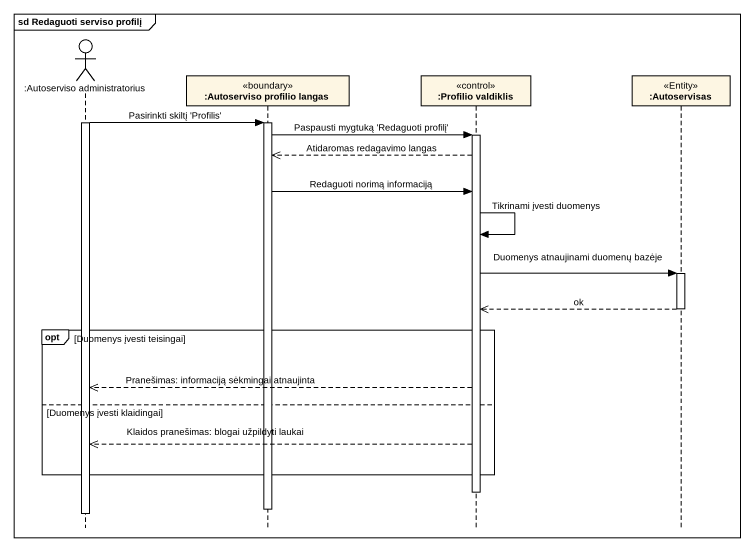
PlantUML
@startuml
mainframe sd Redaguoti serviso profilį
hide footbox
actor ":Autoserviso administratorius" as Autoserviso_administratorius
participant ":Autoserviso profilio langas" as Autoserviso_profilio_langas <<boundary>>
participant ":Profilio valdiklis" as Profilio_valdiklis <<control>>
participant ":Autoservisas" as Autoservisas <<Entity>>

activate Autoserviso_administratorius
Autoserviso_administratorius -> Autoserviso_profilio_langas : Pasirinkti skiltį 'Profilis'
activate Autoserviso_profilio_langas
Autoserviso_profilio_langas -> Profilio_valdiklis : Paspausti mygtuką 'Redaguoti profilį'
activate Profilio_valdiklis
Profilio_valdiklis -->> Autoserviso_profilio_langas : Atidaromas redagavimo langas
Autoserviso_profilio_langas -> Profilio_valdiklis : Redaguoti norimą informaciją
Profilio_valdiklis -> Profilio_valdiklis : Tikrinami įvesti duomenys
Profilio_valdiklis -> Autoservisas : Duomenys atnaujinami duomenų bazėje
activate Autoservisas
Autoservisas -->> Profilio_valdiklis : ok
deactivate Autoservisas
opt Duomenys įvesti teisingai
  Profilio_valdiklis -->> Autoserviso_administratorius : Pranešimas: informaciją sėkmingai atnaujinta
else Duomenys įvesti klaidingai
  Profilio_valdiklis -->> Autoserviso_administratorius : Klaidos pranešimas: blogai užpildyti laukai
end
deactivate Profilio_valdiklis
deactivate Autoserviso_profilio_langas
deactivate Autoserviso_administratorius
@enduml
